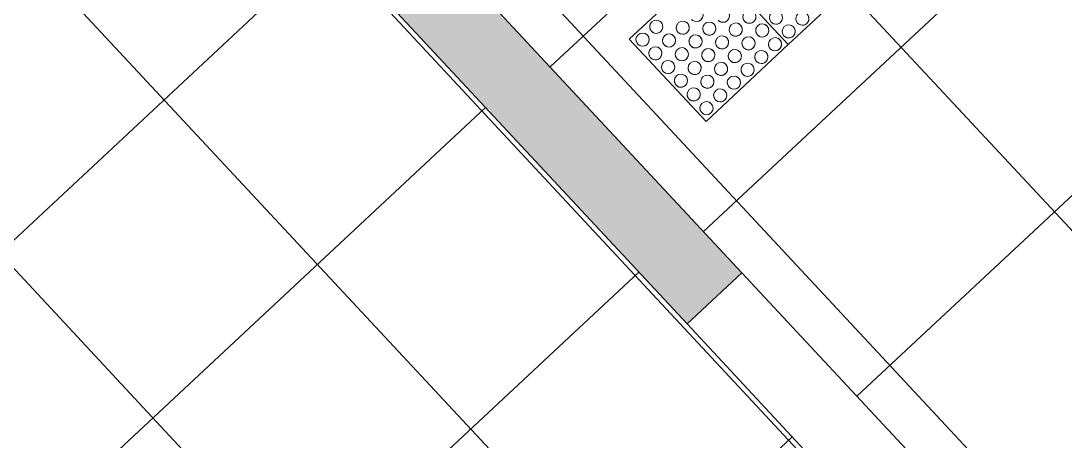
# Model space of a CAD drawing. Header units: millimetres. Extents: x -71377 to 516042, y -145869 to 441446.
# Drawn here: x 151687 to 154473, y 96635 to 97755 of the extents above; entities that cross this region are included whole.
import ezdxf

# ---------------------------------------------------------------- set-up
doc = ezdxf.new("R2010")
doc.units = ezdxf.units.MM
doc.header["$LTSCALE"] = 1000
for name, color, linetype, lineweight in [('A-ele-8', 8, 'Continuous', 5), ('A-hat', 251, 'Continuous', 5), ('A_cwall', 2, 'Continuous', 5), ('AA_점형블럭', 8, 'Continuous', 5)]:
    doc.layers.add(name, color=color, linetype=linetype, lineweight=lineweight)

# ---------------------------------------------------------------- blocks, each defined once
blk = doc.blocks.new('점자블럭_원형_개수_ - 점자블럭_원형_개수_-5701737-지반층 배치도')
at = {"layer": 'AA_점형블럭'}
for p, q in [((1200, 300), (900, 300)), ((1200, 0), (1200, 300)), ((1500, 300), (1200, 300)), ((1200, 300), (1200, 0)), ((1500, 0), (1500, 300)), ((1200, 0), (1500, 0))]:
    blk.add_line(p, q, dxfattribs=at)
for centre, start, end in [((1125, 275), 360, 180), ((1125, 275), 0, 180), ((1125, 275), 0, 180), ((1125, 275), 0, 180), ((1175, 275), 360, 180), ((1175, 275), 360, 180), ((1175, 275), 360, 180), ((1175, 275), 360, 180), ((1225, 275), 360, 180), ((1225, 275), 75, 180), ((1225, 275), 360, 180), ((1225, 275), 75, 180), ((1225, 275), 360, 60), ((1225, 275), 0, 60), ((1275, 275), 0, 180), ((1275, 275), 0, 180), ((1275, 275), 150, 180), ((1275, 275), 150, 180), ((1275, 275), 0, 60), ((1275, 275), 0, 60), ((1325, 275), 360, 180), ((1325, 275), 0, 180), ((1325, 275), 150, 180), ((1325, 275), 150, 180), ((1325, 275), 0, 60), ((1325, 275), 0, 60), ((1375, 275), 0, 180), ((1375, 275), 360, 180), ((1375, 275), 150, 180), ((1375, 275), 150, 180), ((1375, 275), 0, 60), ((1375, 275), 360, 60), ((1425, 275), 0, 180), ((1425, 275), 0, 180), ((1425, 275), 150, 180), ((1425, 275), 150, 180), ((1425, 275), 0, 60), ((1425, 275), 0, 60), ((1475, 275), 0, 180), ((1475, 275), 360, 180), ((1475, 275), 150, 180), ((1475, 275), 150, 180), ((1475, 275), 0, 60), ((1475, 275), 0, 60), ((1125, 275), 180, 360), ((1125, 275), 180, 360), ((1125, 275), 180, 360), ((1125, 275), 180, 0), ((1175, 275), 180, 360), ((1175, 275), 180, 360), ((1175, 275), 180, 360), ((1175, 275), 180, 360), ((1225, 275), 180, 360), ((1225, 275), 180, 210), ((1225, 275), 180, 360), ((1225, 275), 180, 210), ((1225, 275), 300, 360), ((1225, 275), 300, 360), ((1275, 275), 180, 0), ((1275, 275), 180, 210), ((1275, 275), 180, 360), ((1275, 275), 180, 210), ((1275, 275), 300, 360), ((1275, 275), 300, 0), ((1325, 275), 180, 360), ((1325, 275), 180, 210), ((1325, 275), 180, 0), ((1325, 275), 180, 210), ((1325, 275), 300, 0), ((1325, 275), 300, 0), ((1375, 275), 180, 360), ((1375, 275), 180, 210), ((1375, 275), 180, 360), ((1375, 275), 180, 210), ((1375, 275), 300, 360), ((1375, 275), 300, 360), ((1425, 275), 180, 360), ((1425, 275), 180, 210), ((1425, 275), 180, 360), ((1425, 275), 180, 210), ((1425, 275), 300, 0), ((1425, 275), 300, 360), ((1475, 275), 180, 360), ((1475, 275), 180, 210), ((1475, 275), 180, 360), ((1475, 275), 180, 210), ((1475, 275), 300, 360), ((1475, 275), 300, 360), ((1175, 225), 360, 180), ((1175, 225), 0, 180), ((1175, 225), 0, 180), ((1175, 225), 0, 180), ((1175, 225), 180, 360), ((1175, 225), 180, 360), ((1175, 225), 180, 360), ((1175, 225), 180, 360), ((1225, 225), 0, 180), ((1225, 225), 0, 180), ((1225, 225), 360, 180), ((1225, 225), 360, 180), ((1225, 225), 180, 360), ((1225, 225), 180, 210), ((1225, 225), 180, 360), ((1225, 225), 180, 210), ((1225, 225), 300, 360), ((1225, 225), 300, 360), ((1275, 225), 0, 180), ((1275, 225), 0, 180), ((1275, 225), 150, 180), ((1275, 225), 150, 180), ((1275, 225), 180, 360), ((1275, 225), 180, 210), ((1275, 225), 180, 360), ((1275, 225), 180, 210), ((1275, 225), 0, 75), ((1275, 225), 0, 75), ((1275, 225), 300, 0), ((1275, 225), 300, 0), ((1325, 225), 360, 180), ((1325, 225), 0, 180), ((1325, 225), 150, 180), ((1325, 225), 150, 180), ((1325, 225), 180, 0), ((1325, 225), 180, 210), ((1325, 225), 180, 360), ((1325, 225), 180, 210), ((1325, 225), 0, 75), ((1325, 225), 0, 75), ((1325, 225), 300, 0), ((1325, 225), 300, 360), ((1375, 225), 0, 180), ((1375, 225), 360, 180), ((1375, 225), 150, 180), ((1375, 225), 150, 180), ((1375, 225), 180, 360), ((1375, 225), 180, 210), ((1375, 225), 180, 360), ((1375, 225), 180, 210), ((1375, 225), 0, 75), ((1375, 225), 0, 75), ((1375, 225), 300, 360), ((1375, 225), 300, 0), ((1425, 225), 0, 180), ((1425, 225), 0, 180), ((1425, 225), 150, 180), ((1425, 225), 150, 180), ((1425, 225), 180, 360), ((1425, 225), 180, 210), ((1425, 225), 180, 360), ((1425, 225), 180, 210), ((1425, 225), 0, 75), ((1425, 225), 0, 75), ((1425, 225), 300, 360), ((1425, 225), 300, 360), ((1475, 225), 0, 180), ((1475, 225), 360, 180), ((1475, 225), 150, 180), ((1475, 225), 150, 180), ((1475, 225), 180, 360), ((1475, 225), 180, 210), ((1475, 225), 180, 360), ((1475, 225), 180, 210), ((1475, 225), 0, 75), ((1475, 225), 0, 75), ((1475, 225), 300, 360), ((1475, 225), 300, 360), ((1225, 175), 360, 180), ((1225, 175), 90, 180), ((1225, 175), 0, 180), ((1225, 175), 90, 180), ((1225, 175), 180, 360), ((1225, 175), 180, 360), ((1225, 175), 300, 0), ((1225, 175), 300, 360), ((1225, 175), 360, 60), ((1225, 175), 0, 60), ((1275, 175), 360, 180), ((1275, 175), 360, 180), ((1275, 175), 150, 180), ((1275, 175), 150, 180), ((1275, 175), 180, 360), ((1275, 175), 180, 210), ((1275, 175), 180, 360), ((1275, 175), 180, 210), ((1275, 175), 0, 75), ((1275, 175), 360, 75), ((1275, 175), 285, 360), ((1275, 175), 285, 360), ((1325, 175), 0, 180), ((1325, 175), 0, 180), ((1325, 175), 150, 180), ((1325, 175), 150, 180), ((1325, 175), 180, 0), ((1325, 175), 180, 210), ((1325, 175), 180, 360), ((1325, 175), 180, 210), ((1325, 175), 0, 75), ((1325, 175), 0, 75), ((1325, 175), 285, 0), ((1325, 175), 285, 0), ((1375, 175), 0, 180), ((1375, 175), 0, 180), ((1375, 175), 150, 180), ((1375, 175), 150, 180), ((1375, 175), 180, 360), ((1375, 175), 180, 210), ((1375, 175), 180, 360), ((1375, 175), 180, 210), ((1375, 175), 0, 75), ((1375, 175), 0, 75), ((1375, 175), 300, 360), ((1375, 175), 300, 0), ((1425, 175), 0, 180), ((1425, 175), 360, 180), ((1425, 175), 150, 180), ((1425, 175), 150, 180), ((1425, 175), 180, 360), ((1425, 175), 180, 210), ((1425, 175), 180, 360), ((1425, 175), 180, 210), ((1425, 175), 0, 75), ((1425, 175), 360, 75), ((1425, 175), 300, 0), ((1425, 175), 300, 360), ((1475, 175), 0, 180), ((1475, 175), 0, 180), ((1475, 175), 150, 180), ((1475, 175), 150, 180), ((1475, 175), 180, 360), ((1475, 175), 180, 210), ((1475, 175), 180, 360), ((1475, 175), 180, 210), ((1475, 175), 0, 75), ((1475, 175), 0, 75), ((1475, 175), 300, 0), ((1475, 175), 300, 0), ((1275, 125), 360, 180), ((1275, 125), 360, 180), ((1275, 125), 0, 75), ((1275, 125), 0, 75), ((1325, 125), 0, 180), ((1325, 125), 0, 180), ((1325, 125), 0, 75), ((1325, 125), 0, 75), ((1375, 125), 0, 180), ((1375, 125), 0, 180), ((1375, 125), 0, 60), ((1375, 125), 0, 60), ((1425, 125), 0, 180), ((1425, 125), 0, 180), ((1425, 125), 0, 60), ((1425, 125), 0, 60), ((1475, 125), 0, 180), ((1475, 125), 360, 180), ((1475, 125), 0, 60), ((1475, 125), 360, 60), ((1325, 125), 150, 180), ((1325, 125), 150, 180), ((1325, 125), 180, 360), ((1325, 125), 180, 210), ((1325, 125), 180, 360), ((1325, 125), 180, 210), ((1325, 125), 285, 360), ((1325, 125), 285, 360), ((1375, 125), 150, 180), ((1375, 125), 150, 180), ((1375, 125), 180, 360), ((1375, 125), 180, 210), ((1375, 125), 180, 360), ((1375, 125), 180, 210), ((1375, 125), 285, 360), ((1375, 125), 285, 360), ((1425, 125), 150, 180), ((1425, 125), 150, 180), ((1425, 125), 180, 360), ((1425, 125), 180, 210), ((1425, 125), 180, 360), ((1425, 125), 180, 210), ((1425, 125), 285, 0), ((1425, 125), 285, 0), ((1475, 125), 150, 180), ((1475, 125), 150, 180), ((1475, 125), 180, 360), ((1475, 125), 180, 210), ((1475, 125), 180, 360), ((1475, 125), 180, 210), ((1475, 125), 285, 360), ((1475, 125), 285, 360), ((1325, 75), 0, 180), ((1325, 75), 360, 180), ((1325, 75), 0, 60), ((1325, 75), 0, 60), ((1375, 75), 0, 180), ((1375, 75), 0, 180), ((1375, 75), 150, 180), ((1375, 75), 150, 180), ((1375, 75), 0, 60), ((1375, 75), 0, 60), ((1425, 75), 360, 180), ((1425, 75), 0, 180), ((1425, 75), 150, 180), ((1425, 75), 150, 180), ((1425, 75), 0, 60), ((1425, 75), 0, 60), ((1475, 75), 360, 180), ((1475, 75), 0, 180), ((1475, 75), 150, 180), ((1475, 75), 150, 180), ((1475, 75), 0, 60), ((1475, 75), 0, 60), ((1375, 75), 180, 360), ((1375, 75), 180, 210), ((1375, 75), 180, 360), ((1375, 75), 180, 210), ((1375, 75), 285, 360), ((1375, 75), 285, 0), ((1425, 75), 180, 360), ((1425, 75), 180, 210), ((1425, 75), 180, 0), ((1425, 75), 180, 210), ((1425, 75), 285, 360), ((1425, 75), 285, 360), ((1475, 75), 180, 360), ((1475, 75), 180, 210), ((1475, 75), 180, 360), ((1475, 75), 180, 210), ((1475, 75), 285, 360), ((1475, 75), 285, 360), ((1425, 25), 0, 180), ((1425, 25), 0, 180), ((1425, 25), 150, 180), ((1425, 25), 150, 180), ((1425, 25), 0, 60), ((1425, 25), 0, 60), ((1475, 25), 0, 180), ((1475, 25), 0, 180), ((1475, 25), 150, 180), ((1475, 25), 150, 180), ((1475, 25), 0, 60), ((1475, 25), 0, 60), ((1425, 25), 180, 360), ((1425, 25), 180, 210), ((1425, 25), 180, 360), ((1425, 25), 180, 210), ((1425, 25), 300, 360), ((1425, 25), 300, 360), ((1475, 25), 180, 360), ((1475, 25), 180, 210), ((1475, 25), 180, 360), ((1475, 25), 180, 210), ((1475, 25), 300, 0), ((1475, 25), 300, 0)]:
    blk.add_arc(centre, 17.5, start, end, dxfattribs=at)
blk = doc.blocks.new('점자블럭_원형_개수_ - 점자블럭_원형_개수_-V102-지반층 배치도')
at = {"layer": 'AA_점형블럭'}
for p, q in [((1200, 0), (900, 0)), ((1200, -300), (1200, 0)), ((1500, 0), (1200, 0)), ((1200, 0), (1200, -300)), ((1500, -300), (1500, 0)), ((1200, -300), (1500, -300))]:
    blk.add_line(p, q, dxfattribs=at)
for centre, start, end in [((1125, -25), 0, 180), ((1125, -25), 0, 180), ((1125, -25), 0, 180), ((1125, -25), 0, 180), ((1125, -25), 180, 360), ((1125, -25), 180, 0), ((1125, -25), 180, 0), ((1125, -25), 180, 0), ((1175, -25), 0, 180), ((1175, -25), 0, 180), ((1175, -25), 0, 180), ((1175, -25), 0, 180), ((1175, -25), 180, 360), ((1175, -25), 180, 0), ((1175, -25), 180, 360), ((1175, -25), 180, 0), ((1225, -25), 0, 180), ((1225, -25), 75, 180), ((1225, -25), 0, 180), ((1225, -25), 75, 180), ((1225, -25), 180, 360), ((1225, -25), 180, 210), ((1225, -25), 180, 360), ((1225, -25), 180, 210), ((1225, -25), 0, 60), ((1225, -25), 300, 0), ((1225, -25), 0, 60), ((1225, -25), 300, 0), ((1275, -25), 0, 180), ((1275, -25), 0, 180), ((1275, -25), 150, 180), ((1275, -25), 150, 180), ((1275, -25), 180, 360), ((1275, -25), 180, 210), ((1275, -25), 180, 360), ((1275, -25), 180, 210), ((1275, -25), 0, 60), ((1275, -25), 300, 0), ((1275, -25), 0, 60), ((1275, -25), 300, 360), ((1325, -25), 0, 180), ((1325, -25), 0, 180), ((1325, -25), 150, 180), ((1325, -25), 150, 180), ((1325, -25), 180, 0), ((1325, -25), 180, 210), ((1325, -25), 180, 0), ((1325, -25), 180, 210), ((1325, -25), 0, 60), ((1325, -25), 300, 0), ((1325, -25), 0, 60), ((1325, -25), 300, 0), ((1375, -25), 0, 180), ((1375, -25), 0, 180), ((1375, -25), 150, 180), ((1375, -25), 150, 180), ((1375, -25), 180, 360), ((1375, -25), 180, 210), ((1375, -25), 180, 360), ((1375, -25), 180, 210), ((1375, -25), 0, 60), ((1375, -25), 300, 360), ((1375, -25), 300, 360), ((1375, -25), 0, 60), ((1425, -25), 0, 180), ((1425, -25), 0, 180), ((1425, -25), 150, 180), ((1425, -25), 150, 180), ((1425, -25), 180, 360), ((1425, -25), 180, 210), ((1425, -25), 180, 360), ((1425, -25), 180, 210), ((1425, -25), 0, 60), ((1425, -25), 300, 360), ((1425, -25), 300, 360), ((1425, -25), 0, 60), ((1475, -25), 360, 180), ((1475, -25), 0, 180), ((1475, -25), 150, 180), ((1475, -25), 150, 180), ((1475, -25), 180, 360), ((1475, -25), 180, 210), ((1475, -25), 180, 360), ((1475, -25), 180, 210), ((1475, -25), 0, 60), ((1475, -25), 300, 0), ((1475, -25), 0, 60), ((1475, -25), 300, 360), ((1175, -75), 0, 180), ((1175, -75), 0, 180), ((1175, -75), 0, 180), ((1175, -75), 0, 180), ((1175, -75), 180, 360), ((1175, -75), 180, 360), ((1175, -75), 180, 0), ((1175, -75), 180, 0), ((1225, -75), 0, 180), ((1225, -75), 0, 180), ((1225, -75), 0, 180), ((1225, -75), 0, 180), ((1225, -75), 180, 360), ((1225, -75), 180, 210), ((1225, -75), 180, 360), ((1225, -75), 180, 210), ((1225, -75), 300, 0), ((1225, -75), 300, 0), ((1275, -75), 0, 180), ((1275, -75), 0, 180), ((1275, -75), 150, 180), ((1275, -75), 150, 180), ((1275, -75), 180, 360), ((1275, -75), 180, 210), ((1275, -75), 180, 360), ((1275, -75), 180, 210), ((1275, -75), 0, 75), ((1275, -75), 0, 75), ((1275, -75), 300, 360), ((1275, -75), 300, 360), ((1325, -75), 0, 180), ((1325, -75), 0, 180), ((1325, -75), 150, 180), ((1325, -75), 150, 180), ((1325, -75), 180, 360), ((1325, -75), 180, 210), ((1325, -75), 180, 360), ((1325, -75), 180, 210), ((1325, -75), 0, 75), ((1325, -75), 0, 75), ((1325, -75), 300, 0), ((1325, -75), 300, 0), ((1375, -75), 0, 180), ((1375, -75), 0, 180), ((1375, -75), 150, 180), ((1375, -75), 150, 180), ((1375, -75), 180, 0), ((1375, -75), 180, 210), ((1375, -75), 180, 360), ((1375, -75), 180, 210), ((1375, -75), 0, 75), ((1375, -75), 0, 75), ((1375, -75), 300, 0), ((1375, -75), 300, 0), ((1425, -75), 0, 180), ((1425, -75), 0, 180), ((1425, -75), 150, 180), ((1425, -75), 150, 180), ((1425, -75), 180, 360), ((1425, -75), 180, 210), ((1425, -75), 180, 360), ((1425, -75), 180, 210), ((1425, -75), 0, 75), ((1425, -75), 0, 75), ((1425, -75), 300, 0), ((1425, -75), 300, 0), ((1475, -75), 0, 180), ((1475, -75), 0, 180), ((1475, -75), 150, 180), ((1475, -75), 150, 180), ((1475, -75), 180, 360), ((1475, -75), 180, 210), ((1475, -75), 180, 0), ((1475, -75), 180, 210), ((1475, -75), 0, 75), ((1475, -75), 0, 75), ((1475, -75), 300, 0), ((1475, -75), 300, 0), ((1225, -125), 0, 180), ((1225, -125), 90, 180), ((1225, -125), 0, 180), ((1225, -125), 90, 180), ((1225, -125), 0, 60), ((1225, -125), 0, 60), ((1275, -125), 0, 180), ((1275, -125), 0, 180), ((1275, -125), 0, 75), ((1275, -125), 0, 75), ((1325, -125), 0, 180), ((1325, -125), 0, 180), ((1325, -125), 0, 75), ((1325, -125), 0, 75), ((1375, -125), 0, 180), ((1375, -125), 0, 180), ((1375, -125), 0, 75), ((1375, -125), 0, 75), ((1425, -125), 0, 180), ((1425, -125), 0, 180), ((1425, -125), 0, 75), ((1425, -125), 0, 75), ((1475, -125), 360, 180), ((1475, -125), 0, 180), ((1475, -125), 0, 75), ((1475, -125), 0, 75), ((1225, -125), 180, 360), ((1225, -125), 180, 360), ((1225, -125), 300, 0), ((1225, -125), 300, 0), ((1275, -125), 150, 180), ((1275, -125), 150, 180), ((1275, -125), 180, 360), ((1275, -125), 180, 210), ((1275, -125), 180, 360), ((1275, -125), 180, 210), ((1275, -125), 285, 360), ((1275, -125), 285, 0), ((1325, -125), 150, 180), ((1325, -125), 150, 180), ((1325, -125), 180, 0), ((1325, -125), 180, 210), ((1325, -125), 180, 360), ((1325, -125), 180, 210), ((1325, -125), 285, 0), ((1325, -125), 285, 360), ((1375, -125), 150, 180), ((1375, -125), 150, 180), ((1375, -125), 180, 0), ((1375, -125), 180, 210), ((1375, -125), 180, 0), ((1375, -125), 180, 210), ((1375, -125), 300, 0), ((1375, -125), 300, 0), ((1425, -125), 150, 180), ((1425, -125), 150, 180), ((1425, -125), 180, 360), ((1425, -125), 180, 210), ((1425, -125), 180, 0), ((1425, -125), 180, 210), ((1425, -125), 300, 0), ((1425, -125), 300, 0), ((1475, -125), 150, 180), ((1475, -125), 150, 180), ((1475, -125), 180, 360), ((1475, -125), 180, 210), ((1475, -125), 180, 0), ((1475, -125), 180, 210), ((1475, -125), 300, 360), ((1475, -125), 300, 0), ((1275, -175), 0, 180), ((1275, -175), 0, 180), ((1275, -175), 0, 75), ((1275, -175), 0, 75), ((1325, -175), 0, 180), ((1325, -175), 0, 180), ((1325, -175), 150, 180), ((1325, -175), 150, 180), ((1325, -175), 0, 75), ((1325, -175), 0, 75), ((1375, -175), 360, 180), ((1375, -175), 360, 180), ((1375, -175), 150, 180), ((1375, -175), 150, 180), ((1375, -175), 0, 60), ((1375, -175), 0, 60), ((1425, -175), 0, 180), ((1425, -175), 360, 180), ((1425, -175), 150, 180), ((1425, -175), 150, 180), ((1425, -175), 0, 60), ((1425, -175), 0, 60), ((1475, -175), 0, 180), ((1475, -175), 0, 180), ((1475, -175), 150, 180), ((1475, -175), 150, 180), ((1475, -175), 0, 60), ((1475, -175), 0, 60), ((1325, -175), 180, 360), ((1325, -175), 180, 210), ((1325, -175), 180, 0), ((1325, -175), 180, 210), ((1325, -175), 285, 360), ((1325, -175), 285, 0), ((1375, -175), 180, 360), ((1375, -175), 180, 210), ((1375, -175), 180, 360), ((1375, -175), 180, 210), ((1375, -175), 285, 360), ((1375, -175), 285, 360), ((1425, -175), 180, 0), ((1425, -175), 180, 210), ((1425, -175), 180, 0), ((1425, -175), 180, 210), ((1425, -175), 285, 0), ((1425, -175), 285, 0), ((1475, -175), 180, 360), ((1475, -175), 180, 210), ((1475, -175), 180, 0), ((1475, -175), 180, 210), ((1475, -175), 285, 0), ((1475, -175), 285, 0), ((1325, -225), 0, 180), ((1325, -225), 0, 180), ((1325, -225), 0, 60), ((1325, -225), 0, 60), ((1375, -225), 0, 180), ((1375, -225), 0, 180), ((1375, -225), 150, 180), ((1375, -225), 150, 180), ((1375, -225), 0, 60), ((1375, -225), 0, 60), ((1425, -225), 0, 180), ((1425, -225), 0, 180), ((1425, -225), 150, 180), ((1425, -225), 150, 180), ((1425, -225), 0, 60), ((1425, -225), 0, 60), ((1475, -225), 0, 180), ((1475, -225), 0, 180), ((1475, -225), 150, 180), ((1475, -225), 150, 180), ((1475, -225), 0, 60), ((1475, -225), 0, 60), ((1375, -225), 180, 360), ((1375, -225), 180, 210), ((1375, -225), 180, 360), ((1375, -225), 180, 210), ((1375, -225), 285, 360), ((1375, -225), 285, 360), ((1425, -225), 180, 0), ((1425, -225), 180, 210), ((1425, -225), 180, 0), ((1425, -225), 180, 210), ((1425, -225), 285, 0), ((1425, -225), 285, 0), ((1475, -225), 180, 0), ((1475, -225), 180, 210), ((1475, -225), 180, 360), ((1475, -225), 180, 210), ((1475, -225), 285, 0), ((1475, -225), 285, 360), ((1425, -275), 0, 180), ((1425, -275), 0, 180), ((1425, -275), 150, 180), ((1425, -275), 150, 180), ((1425, -275), 180, 360), ((1425, -275), 180, 210), ((1425, -275), 180, 360), ((1425, -275), 180, 210), ((1425, -275), 300, 360), ((1425, -275), 0, 60), ((1425, -275), 0, 60), ((1425, -275), 300, 0), ((1475, -275), 0, 180), ((1475, -275), 0, 180), ((1475, -275), 150, 180), ((1475, -275), 150, 180), ((1475, -275), 180, 0), ((1475, -275), 180, 210), ((1475, -275), 180, 0), ((1475, -275), 180, 210), ((1475, -275), 0, 60), ((1475, -275), 0, 60), ((1475, -275), 300, 0), ((1475, -275), 300, 0)]:
    blk.add_arc(centre, 17.5, start, end, dxfattribs=at)

msp = doc.modelspace()

# ---------------------------------------------------------------- hatches: boundary and pattern name
at = {"layer": 'A-hat'}
h = msp.add_hatch(dxfattribs=at)
h.set_pattern_fill('FP_23', color=256, scale=1000, style=0, pattern_type=2)
h.set_pattern_definition([(223, (151191.17, 96726.24), (409.2, -438.81), []), (313, (151191.17, 96726.24), (438.81, 409.2), [])])
h.paths.add_polyline_path([(150503.9, 92204.5), (154453.2, 95887.2), (152250.4, 98249.5), (152396.6, 98385.9), (152601.2, 98166.5), (153925, 99400.9), (152278, 101167.1), (151283.3, 100239.6), (151487.9, 100020.2), (151451.3, 99986.1), (151246.7, 100205.5), (151210.2, 100171.4), (151629.6, 99721.6), (149329.5, 97576.8), (151436.9, 95316.9), (149385.4, 93403.9), (150494, 92215)])
h.paths.add_polyline_path([(151054.4, 96013), (150444.2, 96674.6), (150660, 96875.8), (151273.8, 96217.6), (151063.5, 96021.5)])
h.paths.add_polyline_path([(150224.8, 96975.9), (149815.6, 97414.7), (150035, 97619.3), (150444.2, 97180.5), (150327.5, 97071.7)])
h.paths.add_polyline_path([(152546.6, 98525.7), (152346.1, 98749), (153439, 99768.1), (153643.6, 99548.7), (152561.4, 98539.5)])
h = msp.add_hatch(dxfattribs=at)
h.set_pattern_fill('FP_25', color=256, scale=1000, style=0, pattern_type=2)
h.set_pattern_definition([(133, (154592.1, 101486.1), (-438.81, -409.2), []), (223, (154592.1, 101486.1), (409.2, -438.81), [])])
h.paths.add_polyline_path([(154599.5, 96023.6), (154892, 96296.4), (155028.4, 96150.2), (157017.7, 98005.2), (156881.3, 98151.5), (157320.1, 98560.7), (156297.1, 99657.7), (156187.4, 99555.4), (155161, 100656.1), (155124.4, 100622), (155329, 100402.6), (155292.5, 100368.5), (155087.9, 100587.9), (154056.7, 99626.3), (154261.3, 99406.9), (154224.7, 99372.8), (154020.1, 99592.2), (153983.5, 99558.1), (154389.3, 99122.9), (154352.8, 99088.8), (154557.4, 98869.4), (154520.8, 98835.3), (154316.2, 99054.7), (152955.9, 97786.2), (154549.7, 96077)])
h.paths.add_polyline_path([(153515, 97487.2), (153314.6, 97710.5), (154407.4, 98729.6), (154612, 98510.2), (153533.7, 97504.7)])
msp.add_hatch(color=256, dxfattribs=at).paths.add_polyline_path([(153464.3, 96947.7), (153610.6, 97084.1), (152396.6, 98385.9), (152250.4, 98249.5), (153319.5, 97103)])

# ---------------------------------------------------------------- linework, layer by layer
at = {"layer": 'A-ele-8'}
for p, q in [((153610.6, 97084.1), (154599.5, 96023.6)), ((154453.2, 95887.2), (153464.3, 96947.7))]:
    msp.add_line(p, q, dxfattribs=at)
at = {"layer": 'A_cwall'}
for p, q in [((153610.6, 97084.1), (152396.6, 98385.9)), ((152250.4, 98249.5), (153464.3, 96947.7)), ((153464.3, 96947.7), (153610.6, 97084.1))]:
    msp.add_line(p, q, dxfattribs=at)

# ---------------------------------------------------------------- block references
at = {"layer": 'AA_점형블럭'}
for name, p, rotation in [('점자블럭_원형_개수_ - 점자블럭_원형_개수_-5701737-지반층 배치도', (154407.4, 98729.6), 223.0000012484763), ('점자블럭_원형_개수_ - 점자블럭_원형_개수_-V102-지반층 배치도', (154612, 98510.2), 223.0000012484768)]:
    msp.add_blockref(name, p, dxfattribs=dict(at, rotation=rotation))

doc.saveas('drawing.dxf')
